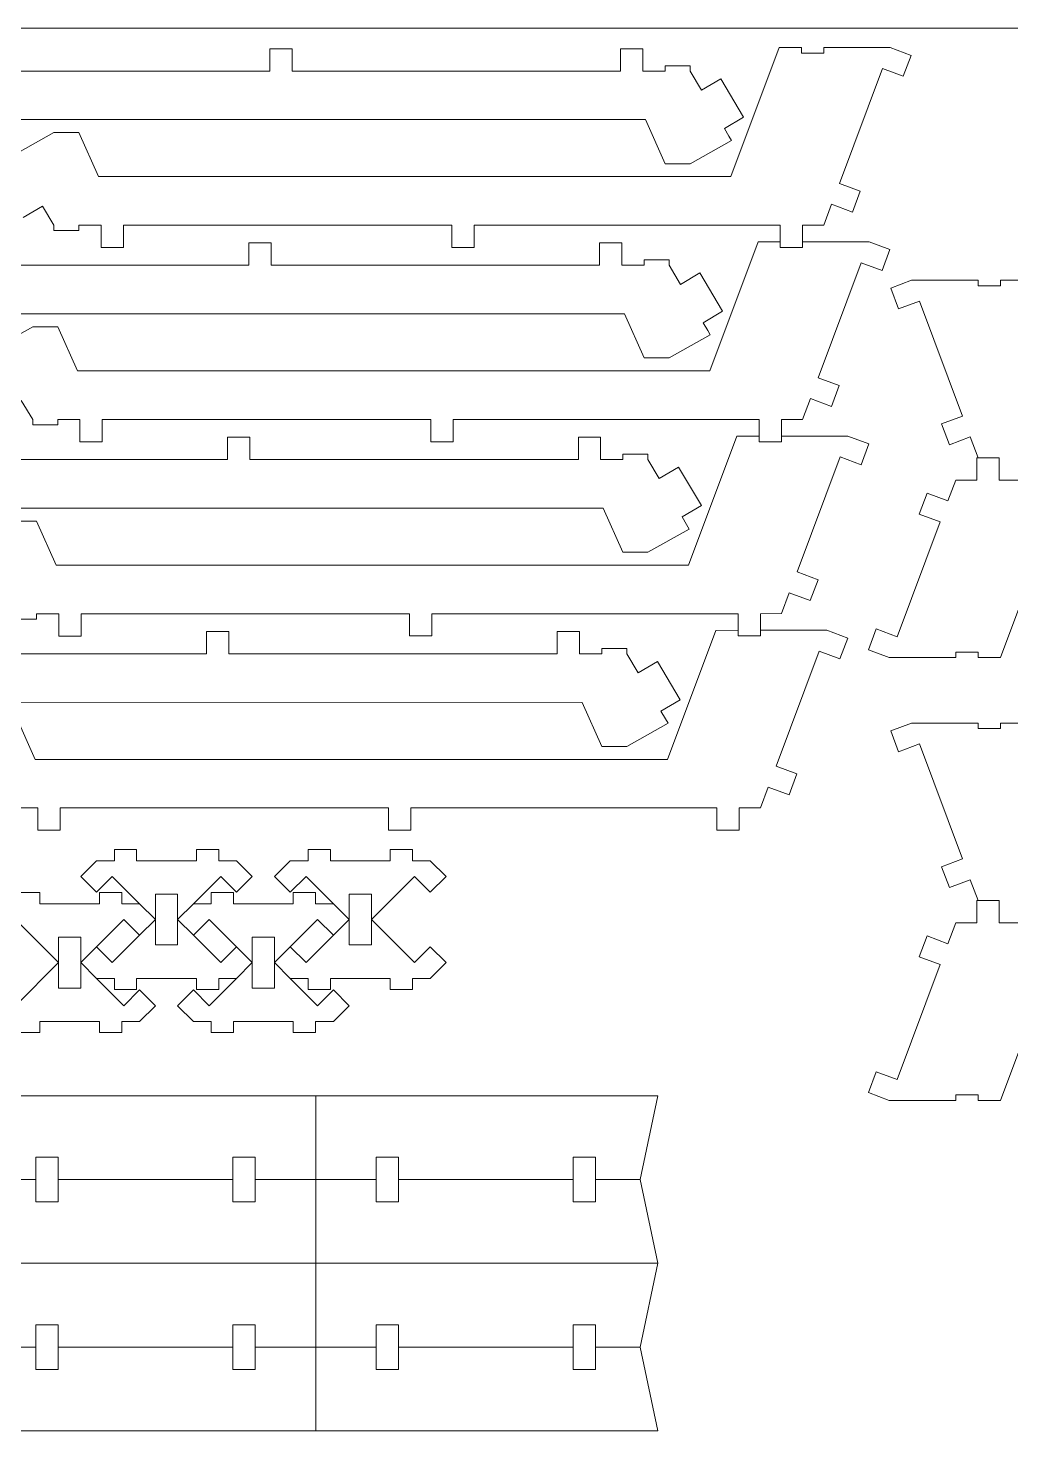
# Model space of a CAD drawing. Header units: millimetres. Extents: x -983 to 262, y -252 to 208.
# Drawn here: x -669.6 to -537.3, y 19.5 to 208.3 of the extents above; entities that cross this region are included whole.
import ezdxf

# ---------------------------------------------------------------- set-up
doc = ezdxf.new("R2010")
doc.units = ezdxf.units.MM
doc.header["$MEASUREMENT"] = 0
doc.layers.add('Layer 1', color=7, linetype='Continuous')

msp = doc.modelspace()

# ---------------------------------------------------------------- linework, layer by layer
at = {"layer": 'Layer 1', "color": 3, "lineweight": 9}
for points in [[(-982.7521, 208.3383), (-982.7521, 208.3383), (-382.7524, 208.3383), (-382.7524, 208.3383)], [(-637.0168, 205.5549), (-637.0168, 205.5549), (-634.0176, 205.5549), (-634.0176, 205.5549)], [(-637.0168, 202.5557), (-637.0168, 202.5557), (-637.0168, 205.5549), (-637.0168, 205.5549)], [(-634.0176, 202.5557), (-634.0176, 202.5557), (-634.0176, 205.5549), (-634.0176, 205.5549)], [(-589.8169, 205.5549), (-589.8169, 205.5549), (-586.8176, 205.5549), (-586.8176, 205.5549)], [(-589.8169, 202.5557), (-589.8169, 202.5557), (-589.8169, 205.5549), (-589.8169, 205.5549)], [(-586.8176, 202.5557), (-586.8176, 202.5557), (-586.8176, 205.5549), (-586.8176, 205.5549)], [(-568.4827, 205.7075), (-568.4827, 205.7075), (-574.9816, 188.3425), (-574.9816, 188.3425)], [(-565.4834, 205.7075), (-565.4834, 205.7075), (-568.4827, 205.7075), (-568.4827, 205.7075)], [(-565.4834, 205.7075), (-565.4834, 205.7075), (-565.4834, 204.9499), (-565.4834, 204.9499)], [(-562.4824, 204.9499), (-562.4824, 204.9499), (-565.4834, 204.9499), (-565.4834, 204.9499)], [(-553.5343, 205.7092), (-553.5343, 205.7092), (-562.4824, 205.7075), (-562.4824, 205.7075)], [(-562.4824, 205.7075), (-562.4824, 205.7075), (-562.4824, 204.9499), (-562.4824, 204.9499)], [(-553.5343, 205.7092), (-553.5343, 205.7092), (-550.7253, 204.6569), (-550.7253, 204.6569)], [(-550.7253, 204.6569), (-550.7253, 204.6569), (-551.7776, 201.8478), (-551.7776, 201.8478)], [(-678.2182, 202.5557), (-678.2182, 202.5557), (-637.0168, 202.5557), (-637.0168, 202.5557)], [(-634.0176, 202.5557), (-634.0176, 202.5557), (-589.8169, 202.5557), (-589.8169, 202.5557)], [(-586.8176, 202.5557), (-586.8176, 202.5557), (-583.8184, 202.5557), (-583.8184, 202.5557)], [(-583.8184, 202.5557), (-583.8184, 202.5557), (-583.8184, 203.2755), (-583.8184, 203.2755)], [(-583.8184, 203.2755), (-583.8184, 203.2755), (-580.4575, 203.2755), (-580.4575, 203.2755)], [(-580.4575, 203.2755), (-580.4575, 203.2755), (-580.4575, 202.5557), (-580.4575, 202.5557)], [(-580.4575, 202.5557), (-580.4575, 202.5557), (-578.9235, 199.9763), (-578.9235, 199.9763)], [(-554.5866, 202.8984), (-554.5866, 202.8984), (-560.3778, 187.4256), (-560.3778, 187.4256)], [(-554.5866, 202.8984), (-554.5866, 202.8984), (-551.7776, 201.8478), (-551.7776, 201.8478)], [(-578.9235, 199.9763), (-578.9235, 199.9763), (-576.327, 201.5205), (-576.327, 201.5205)], [(-576.327, 201.5205), (-576.327, 201.5205), (-573.2592, 196.3652), (-573.2592, 196.3652)], [(-586.4697, 196.0087), (-586.4697, 196.0087), (-671.5616, 196.019), (-671.5616, 196.019)], [(-583.8184, 190.0736), (-583.8184, 190.0736), (-586.4697, 196.0087), (-586.4697, 196.0087)], [(-575.8557, 194.8193), (-575.8557, 194.8193), (-573.2592, 196.3652), (-573.2592, 196.3652)], [(-575.8557, 194.8193), (-575.8557, 194.8193), (-575.2422, 193.7892), (-575.2422, 193.7892)], [(-671.6387, 191.1601), (-671.6387, 191.1601), (-666.0875, 194.2742), (-666.0875, 194.2742)], [(-666.0875, 194.2742), (-666.0875, 194.2742), (-662.7266, 194.276), (-662.7266, 194.276)], [(-662.7266, 194.276), (-662.7266, 194.276), (-660.0752, 188.3425), (-660.0752, 188.3425)], [(-574.9062, 193.1894), (-574.9062, 193.1894), (-580.4575, 190.0736), (-580.4575, 190.0736)], [(-575.2422, 193.7892), (-575.2422, 193.7892), (-574.9062, 193.1894), (-574.9062, 193.1894)], [(-580.4575, 190.0736), (-580.4575, 190.0736), (-583.8184, 190.0736), (-583.8184, 190.0736)], [(-660.0752, 188.3425), (-660.0752, 188.3425), (-574.9816, 188.3425), (-574.9816, 188.3425)], [(-560.3778, 187.4256), (-560.3778, 187.4256), (-557.567, 186.375), (-557.567, 186.375)], [(-557.567, 186.375), (-557.567, 186.375), (-558.6193, 183.5643), (-558.6193, 183.5643)], [(-667.6197, 184.3732), (-667.6197, 184.3732), (-670.2162, 182.8273), (-670.2162, 182.8273)], [(-666.0858, 181.7956), (-666.0858, 181.7956), (-667.6197, 184.3732), (-667.6197, 184.3732)], [(-561.4284, 184.6166), (-561.4284, 184.6166), (-562.4807, 181.8076), (-562.4807, 181.8076)], [(-561.4284, 184.6166), (-561.4284, 184.6166), (-558.6193, 183.5643), (-558.6193, 183.5643)], [(-666.0858, 181.0757), (-666.0858, 181.0757), (-666.0858, 181.7956), (-666.0858, 181.7956)], [(-662.7266, 181.7956), (-662.7266, 181.7956), (-662.7266, 181.0757), (-662.7266, 181.0757)], [(-659.7256, 181.7956), (-659.7256, 181.7956), (-662.7266, 181.7956), (-662.7266, 181.7956)], [(-659.7256, 181.7956), (-659.7256, 181.7956), (-659.7256, 178.7946), (-659.7256, 178.7946)], [(-612.5256, 181.8024), (-612.5256, 181.8024), (-656.7263, 181.7956), (-656.7263, 181.7956)], [(-656.7263, 181.7956), (-656.7263, 181.7956), (-656.7246, 178.7963), (-656.7246, 178.7963)], [(-612.5256, 181.8024), (-612.5256, 181.8024), (-612.5256, 178.8014), (-612.5256, 178.8014)], [(-568.3267, 181.8059), (-568.3267, 181.8059), (-609.5264, 181.8024), (-609.5264, 181.8024)], [(-609.5264, 181.8024), (-609.5264, 181.8024), (-609.5264, 178.8014), (-609.5264, 178.8014)], [(-568.3267, 181.8059), (-568.3267, 181.8059), (-568.3267, 179.5641), (-568.3267, 179.5641)], [(-565.3257, 181.8076), (-565.3257, 181.8076), (-565.3257, 179.5641), (-565.3257, 179.5641)], [(-562.4807, 181.8076), (-562.4807, 181.8076), (-565.3257, 181.8076), (-565.3257, 181.8076)], [(-662.7266, 181.0757), (-662.7266, 181.0757), (-666.0858, 181.0757), (-666.0858, 181.0757)], [(-639.8601, 179.4116), (-639.8601, 179.4116), (-636.8592, 179.4116), (-636.8592, 179.4116)], [(-639.8601, 176.4123), (-639.8601, 176.4123), (-639.8601, 179.4116), (-639.8601, 179.4116)], [(-636.8609, 176.4123), (-636.8609, 176.4123), (-636.8592, 179.4116), (-636.8592, 179.4116)], [(-592.6602, 179.4116), (-592.6602, 179.4116), (-589.6592, 179.4116), (-589.6592, 179.4116)], [(-592.6602, 176.4123), (-592.6602, 176.4123), (-592.6602, 179.4116), (-592.6602, 179.4116)], [(-589.6609, 176.4123), (-589.6609, 176.4123), (-589.6592, 179.4116), (-589.6592, 179.4116)], [(-571.326, 179.5641), (-571.326, 179.5641), (-577.825, 162.1975), (-577.825, 162.1975)], [(-568.3267, 179.5641), (-568.3267, 179.5641), (-571.326, 179.5641), (-571.326, 179.5641)], [(-556.3776, 179.5658), (-556.3776, 179.5658), (-565.3257, 179.5641), (-565.3257, 179.5641)], [(-556.3776, 179.5658), (-556.3776, 179.5658), (-553.5686, 178.5135), (-553.5686, 178.5135)], [(-656.7246, 178.7963), (-656.7246, 178.7963), (-659.7256, 178.7946), (-659.7256, 178.7946)], [(-609.5264, 178.8014), (-609.5264, 178.8014), (-612.5256, 178.8014), (-612.5256, 178.8014)], [(-553.5686, 178.5135), (-553.5686, 178.5135), (-554.6192, 175.7045), (-554.6192, 175.7045)], [(-681.0598, 176.4123), (-681.0598, 176.4123), (-639.8601, 176.4123), (-639.8601, 176.4123)], [(-636.8609, 176.4123), (-636.8609, 176.4123), (-592.6602, 176.4123), (-592.6602, 176.4123)], [(-589.6609, 176.4123), (-589.6609, 176.4123), (-586.6599, 176.4123), (-586.6599, 176.4123)], [(-586.6599, 176.4123), (-586.6599, 176.4123), (-586.6599, 177.1321), (-586.6599, 177.1321)], [(-586.6599, 177.1321), (-586.6599, 177.1321), (-583.3008, 177.1321), (-583.3008, 177.1321)], [(-583.3008, 177.1321), (-583.3008, 177.1321), (-583.3008, 176.4123), (-583.3008, 176.4123)], [(-583.3008, 176.4123), (-583.3008, 176.4123), (-581.7669, 173.8329), (-581.7669, 173.8329)], [(-557.4282, 176.7551), (-557.4282, 176.7551), (-563.2194, 161.2823), (-563.2194, 161.2823)], [(-557.4282, 176.7551), (-557.4282, 176.7551), (-554.6192, 175.7045), (-554.6192, 175.7045)], [(-581.7669, 173.8329), (-581.7669, 173.8329), (-579.1686, 175.3771), (-579.1686, 175.3771)], [(-579.1686, 175.3771), (-579.1686, 175.3771), (-576.1025, 170.2218), (-576.1025, 170.2218)], [(-550.6636, 174.4002), (-550.6636, 174.4002), (-553.4743, 173.3479), (-553.4743, 173.3479)], [(-550.6636, 174.4002), (-550.6636, 174.4002), (-541.7155, 174.4002), (-541.7155, 174.4002)], [(-541.7155, 174.4002), (-541.7155, 174.4002), (-541.7155, 173.6427), (-541.7155, 173.6427)], [(-538.7145, 174.4002), (-538.7145, 174.4002), (-538.7145, 173.6427), (-538.7145, 173.6427)], [(-538.7145, 174.4002), (-538.7145, 174.4002), (-535.7152, 174.4002), (-535.7152, 174.4002)], [(-553.4743, 173.3479), (-553.4743, 173.3479), (-552.422, 170.5389), (-552.422, 170.5389)], [(-541.7155, 173.6427), (-541.7155, 173.6427), (-538.7145, 173.6427), (-538.7145, 173.6427)], [(-578.699, 168.6759), (-578.699, 168.6759), (-576.1025, 170.2218), (-576.1025, 170.2218)], [(-549.6112, 171.5912), (-549.6112, 171.5912), (-552.422, 170.5389), (-552.422, 170.5389)], [(-549.6112, 171.5912), (-549.6112, 171.5912), (-543.8184, 156.1184), (-543.8184, 156.1184)], [(-674.4803, 165.0168), (-674.4803, 165.0168), (-668.9308, 168.1309), (-668.9308, 168.1309)], [(-589.3113, 169.8653), (-589.3113, 169.8653), (-674.4049, 169.8756), (-674.4049, 169.8756)], [(-668.9308, 168.1309), (-668.9308, 168.1309), (-665.5699, 168.1326), (-665.5699, 168.1326)], [(-665.5699, 168.1326), (-665.5699, 168.1326), (-662.9168, 162.1975), (-662.9168, 162.1975)], [(-586.6599, 163.9319), (-586.6599, 163.9319), (-589.3113, 169.8653), (-589.3113, 169.8653)], [(-578.699, 168.6759), (-578.699, 168.6759), (-578.0855, 167.6442), (-578.0855, 167.6442)], [(-577.7495, 167.046), (-577.7495, 167.046), (-583.3008, 163.9319), (-583.3008, 163.9319)], [(-578.0855, 167.6442), (-578.0855, 167.6442), (-577.7495, 167.046), (-577.7495, 167.046)], [(-583.3008, 163.9319), (-583.3008, 163.9319), (-586.6599, 163.9319), (-586.6599, 163.9319)], [(-662.9168, 162.1975), (-662.9168, 162.1975), (-577.825, 162.1975), (-577.825, 162.1975)], [(-563.2194, 161.2823), (-563.2194, 161.2823), (-560.4103, 160.2317), (-560.4103, 160.2317)], [(-560.4103, 160.2317), (-560.4103, 160.2317), (-561.4609, 157.4226), (-561.4609, 157.4226)], [(-668.9291, 155.6505), (-668.9291, 155.6505), (-670.463, 158.2299), (-670.463, 158.2299)], [(-564.27, 158.4732), (-564.27, 158.4732), (-565.3223, 155.6642), (-565.3223, 155.6642)], [(-564.27, 158.4732), (-564.27, 158.4732), (-561.4609, 157.4226), (-561.4609, 157.4226)], [(-668.9291, 154.9307), (-668.9291, 154.9307), (-668.9291, 155.6505), (-668.9291, 155.6505)], [(-665.5682, 154.9324), (-665.5682, 154.9324), (-668.9291, 154.9307), (-668.9291, 154.9307)], [(-665.5682, 155.6522), (-665.5682, 155.6522), (-665.5682, 154.9324), (-665.5682, 154.9324)], [(-662.5689, 155.6522), (-662.5689, 155.6522), (-665.5682, 155.6522), (-665.5682, 155.6522)], [(-662.5689, 155.6522), (-662.5689, 155.6522), (-662.5689, 152.6512), (-662.5689, 152.6512)], [(-615.369, 155.6574), (-615.369, 155.6574), (-659.5679, 155.6522), (-659.5679, 155.6522)], [(-659.5679, 155.6522), (-659.5679, 155.6522), (-659.5679, 152.6529), (-659.5679, 152.6529)], [(-615.369, 155.6574), (-615.369, 155.6574), (-615.369, 152.6581), (-615.369, 152.6581)], [(-571.1683, 155.6625), (-571.1683, 155.6625), (-612.3697, 155.6574), (-612.3697, 155.6574)], [(-612.3697, 155.6574), (-612.3697, 155.6574), (-612.368, 152.6581), (-612.368, 152.6581)], [(-571.1683, 155.6625), (-571.1683, 155.6625), (-571.1683, 153.4208), (-571.1683, 153.4208)], [(-565.3223, 155.6642), (-565.3223, 155.6642), (-568.169, 155.6625), (-568.169, 155.6625)], [(-568.169, 155.6625), (-568.169, 155.6625), (-568.169, 153.4208), (-568.169, 153.4208)], [(-543.8184, 156.1184), (-543.8184, 156.1184), (-546.6274, 155.0661), (-546.6274, 155.0661)], [(-546.6274, 155.0661), (-546.6274, 155.0661), (-545.5768, 152.257), (-545.5768, 152.257)], [(-642.7034, 150.269), (-642.7034, 150.269), (-642.7017, 153.2682), (-642.7017, 153.2682)], [(-642.7017, 153.2682), (-642.7017, 153.2682), (-639.7025, 153.2682), (-639.7025, 153.2682)], [(-639.7025, 150.269), (-639.7025, 150.269), (-639.7025, 153.2682), (-639.7025, 153.2682)], [(-595.5035, 153.2682), (-595.5035, 153.2682), (-592.5025, 153.2682), (-592.5025, 153.2682)], [(-595.5035, 150.269), (-595.5035, 150.269), (-595.5035, 153.2682), (-595.5035, 153.2682)], [(-592.5025, 150.269), (-592.5025, 150.269), (-592.5025, 153.2682), (-592.5025, 153.2682)], [(-574.1676, 153.4208), (-574.1676, 153.4208), (-580.6683, 136.0541), (-580.6683, 136.0541)], [(-571.1683, 153.4208), (-571.1683, 153.4208), (-574.1676, 153.4208), (-574.1676, 153.4208)], [(-559.2209, 153.4225), (-559.2209, 153.4225), (-568.169, 153.4208), (-568.169, 153.4208)], [(-559.2209, 153.4225), (-559.2209, 153.4225), (-556.4119, 152.3702), (-556.4119, 152.3702)], [(-542.7678, 153.3094), (-542.7678, 153.3094), (-545.5768, 152.257), (-545.5768, 152.257)], [(-542.7678, 153.3094), (-542.7678, 153.3094), (-541.7155, 150.4986), (-541.7155, 150.4986)], [(-659.5679, 152.6529), (-659.5679, 152.6529), (-662.5689, 152.6512), (-662.5689, 152.6512)], [(-612.368, 152.6581), (-612.368, 152.6581), (-615.369, 152.6581), (-615.369, 152.6581)], [(-556.4119, 152.3702), (-556.4119, 152.3702), (-557.4625, 149.5611), (-557.4625, 149.5611)], [(-683.9031, 150.269), (-683.9031, 150.269), (-642.7034, 150.269), (-642.7034, 150.269)], [(-639.7025, 150.269), (-639.7025, 150.269), (-595.5035, 150.269), (-595.5035, 150.269)], [(-592.5025, 150.269), (-592.5025, 150.269), (-589.5033, 150.269), (-589.5033, 150.269)], [(-589.5033, 150.269), (-589.5033, 150.269), (-589.5033, 150.9888), (-589.5033, 150.9888)], [(-589.5033, 150.9888), (-589.5033, 150.9888), (-586.1424, 150.9888), (-586.1424, 150.9888)], [(-586.1424, 150.9888), (-586.1424, 150.9888), (-586.1424, 150.269), (-586.1424, 150.269)], [(-586.1424, 150.269), (-586.1424, 150.269), (-584.6102, 147.6896), (-584.6102, 147.6896)], [(-584.6102, 147.6896), (-584.6102, 147.6896), (-582.0119, 149.2355), (-582.0119, 149.2355)], [(-582.0119, 149.2355), (-582.0119, 149.2355), (-578.9458, 144.0785), (-578.9458, 144.0785)], [(-560.2715, 150.6117), (-560.2715, 150.6117), (-566.0627, 135.1389), (-566.0627, 135.1389)], [(-560.2715, 150.6117), (-560.2715, 150.6117), (-557.4625, 149.5611), (-557.4625, 149.5611)], [(-541.868, 147.4993), (-541.868, 147.4993), (-541.868, 150.5003), (-541.868, 150.5003)], [(-541.868, 150.5003), (-541.868, 150.5003), (-541.7155, 150.4986), (-541.7155, 150.4986)], [(-545.767, 144.6903), (-545.767, 144.6903), (-544.7147, 147.4993), (-544.7147, 147.4993)], [(-544.7147, 147.4993), (-544.7147, 147.4993), (-541.868, 147.4993), (-541.868, 147.4993)], [(-549.6284, 142.9336), (-549.6284, 142.9336), (-548.5761, 145.7426), (-548.5761, 145.7426)], [(-545.767, 144.6903), (-545.767, 144.6903), (-548.5761, 145.7426), (-548.5761, 145.7426)], [(-592.1546, 143.722), (-592.1546, 143.722), (-677.2482, 143.7323), (-677.2482, 143.7323)], [(-589.5033, 137.7886), (-589.5033, 137.7886), (-592.1546, 143.722), (-592.1546, 143.722)], [(-581.5406, 142.5326), (-581.5406, 142.5326), (-578.9458, 144.0785), (-578.9458, 144.0785)], [(-671.7724, 141.9875), (-671.7724, 141.9875), (-668.4132, 141.9875), (-668.4132, 141.9875)], [(-668.4132, 141.9875), (-668.4132, 141.9875), (-665.7601, 136.0541), (-665.7601, 136.0541)], [(-581.5406, 142.5326), (-581.5406, 142.5326), (-580.9288, 141.5008), (-580.9288, 141.5008)], [(-552.6105, 126.4085), (-552.6105, 126.4085), (-546.8194, 141.8813), (-546.8194, 141.8813)], [(-546.8194, 141.8813), (-546.8194, 141.8813), (-549.6284, 142.9336), (-549.6284, 142.9336)], [(-580.5929, 140.901), (-580.5929, 140.901), (-586.1424, 137.7886), (-586.1424, 137.7886)], [(-580.9288, 141.5008), (-580.9288, 141.5008), (-580.5929, 140.901), (-580.5929, 140.901)], [(-538.7145, 123.5994), (-538.7145, 123.5994), (-532.2138, 140.9644), (-532.2138, 140.9644)], [(-665.7601, 136.0541), (-665.7601, 136.0541), (-580.6683, 136.0541), (-580.6683, 136.0541)], [(-586.1424, 137.7886), (-586.1424, 137.7886), (-589.5033, 137.7886), (-589.5033, 137.7886)], [(-566.0627, 135.1389), (-566.0627, 135.1389), (-563.2536, 134.0883), (-563.2536, 134.0883)], [(-563.2536, 134.0883), (-563.2536, 134.0883), (-564.3042, 131.2776), (-564.3042, 131.2776)], [(-567.1133, 132.3299), (-567.1133, 132.3299), (-568.1656, 129.5209), (-568.1656, 129.5209)], [(-567.1133, 132.3299), (-567.1133, 132.3299), (-564.3042, 131.2776), (-564.3042, 131.2776)], [(-668.4115, 128.789), (-668.4115, 128.789), (-671.7707, 128.789), (-671.7707, 128.789)], [(-665.4105, 129.5089), (-665.4105, 129.5089), (-668.4115, 129.5072), (-668.4115, 129.5072)], [(-668.4115, 129.5072), (-668.4115, 129.5072), (-668.4115, 128.789), (-668.4115, 128.789)], [(-665.4105, 129.5089), (-665.4105, 129.5089), (-665.4105, 126.5079), (-665.4105, 126.5079)], [(-618.2123, 129.514), (-618.2123, 129.514), (-662.4112, 129.5089), (-662.4112, 129.5089)], [(-662.4112, 129.5089), (-662.4112, 129.5089), (-662.4112, 126.5096), (-662.4112, 126.5096)], [(-618.2123, 129.514), (-618.2123, 129.514), (-618.2123, 126.5147), (-618.2123, 126.5147)], [(-574.0116, 129.5192), (-574.0116, 129.5192), (-615.2113, 129.514), (-615.2113, 129.514)], [(-615.2113, 129.514), (-615.2113, 129.514), (-615.2113, 126.5147), (-615.2113, 126.5147)], [(-574.0116, 129.5192), (-574.0116, 129.5192), (-574.0116, 127.2774), (-574.0116, 127.2774)], [(-568.1656, 129.5209), (-568.1656, 129.5209), (-571.0123, 129.5192), (-571.0123, 129.5192)], [(-571.0123, 129.5192), (-571.0123, 129.5192), (-571.0106, 127.2774), (-571.0106, 127.2774)], [(-662.4112, 126.5096), (-662.4112, 126.5096), (-665.4105, 126.5079), (-665.4105, 126.5079)], [(-645.545, 127.1249), (-645.545, 127.1249), (-642.5458, 127.1249), (-642.5458, 127.1249)], [(-645.545, 124.1256), (-645.545, 124.1256), (-645.545, 127.1249), (-645.545, 127.1249)], [(-642.5458, 124.1256), (-642.5458, 124.1256), (-642.5458, 127.1249), (-642.5458, 127.1249)], [(-615.2113, 126.5147), (-615.2113, 126.5147), (-618.2123, 126.5147), (-618.2123, 126.5147)], [(-598.3451, 127.1249), (-598.3451, 127.1249), (-595.3458, 127.1249), (-595.3458, 127.1249)], [(-598.3451, 124.1256), (-598.3451, 124.1256), (-598.3451, 127.1249), (-598.3451, 127.1249)], [(-595.3458, 124.1239), (-595.3458, 124.1239), (-595.3458, 127.1249), (-595.3458, 127.1249)], [(-577.0109, 127.2757), (-577.0109, 127.2757), (-583.5099, 109.9108), (-583.5099, 109.9108)], [(-574.0116, 127.2774), (-574.0116, 127.2774), (-577.0109, 127.2757), (-577.0109, 127.2757)], [(-562.0625, 127.2791), (-562.0625, 127.2791), (-571.0106, 127.2774), (-571.0106, 127.2774)], [(-562.0625, 127.2791), (-562.0625, 127.2791), (-559.2535, 126.2268), (-559.2535, 126.2268)], [(-556.4736, 124.6518), (-556.4736, 124.6518), (-555.423, 127.4608), (-555.423, 127.4608)], [(-552.6105, 126.4085), (-552.6105, 126.4085), (-555.423, 127.4608), (-555.423, 127.4608)], [(-592.3448, 124.1239), (-592.3448, 124.1239), (-592.3448, 124.8454), (-592.3448, 124.8454)], [(-592.3448, 124.8454), (-592.3448, 124.8454), (-588.9857, 124.8454), (-588.9857, 124.8454)], [(-588.9857, 124.8454), (-588.9857, 124.8454), (-588.9857, 124.1239), (-588.9857, 124.1239)], [(-559.2535, 126.2268), (-559.2535, 126.2268), (-560.3041, 123.4178), (-560.3041, 123.4178)], [(-553.6628, 123.5994), (-553.6628, 123.5994), (-556.4736, 124.6518), (-556.4736, 124.6518)], [(-686.7447, 124.1256), (-686.7447, 124.1256), (-645.545, 124.1256), (-645.545, 124.1256)], [(-642.5458, 124.1256), (-642.5458, 124.1256), (-598.3451, 124.1256), (-598.3451, 124.1256)], [(-595.3458, 124.1239), (-595.3458, 124.1239), (-592.3448, 124.1239), (-592.3448, 124.1239)], [(-588.9857, 124.1239), (-588.9857, 124.1239), (-587.4518, 121.5462), (-587.4518, 121.5462)], [(-587.4518, 121.5462), (-587.4518, 121.5462), (-584.8552, 123.0921), (-584.8552, 123.0921)], [(-584.8552, 123.0921), (-584.8552, 123.0921), (-581.7874, 117.9351), (-581.7874, 117.9351)], [(-563.1148, 124.4684), (-563.1148, 124.4684), (-568.906, 108.9956), (-568.906, 108.9956)], [(-563.1148, 124.4684), (-563.1148, 124.4684), (-560.3041, 123.4178), (-560.3041, 123.4178)], [(-553.6628, 123.5994), (-553.6628, 123.5994), (-544.7147, 123.5994), (-544.7147, 123.5994)], [(-544.7147, 123.5994), (-544.7147, 123.5994), (-544.7147, 124.357), (-544.7147, 124.357)], [(-544.7147, 124.357), (-544.7147, 124.357), (-541.7155, 124.357), (-541.7155, 124.357)], [(-541.7155, 123.5994), (-541.7155, 123.5994), (-541.7155, 124.357), (-541.7155, 124.357)], [(-541.7155, 123.5994), (-541.7155, 123.5994), (-538.7145, 123.5994), (-538.7145, 123.5994)], [(-594.9979, 117.5786), (-594.9979, 117.5786), (-680.0915, 117.5889), (-680.0915, 117.5889)], [(-592.3448, 111.6435), (-592.3448, 111.6435), (-594.9979, 117.5786), (-594.9979, 117.5786)], [(-584.3839, 116.3892), (-584.3839, 116.3892), (-581.7874, 117.9351), (-581.7874, 117.9351)], [(-671.2565, 115.8459), (-671.2565, 115.8459), (-668.6017, 109.9108), (-668.6017, 109.9108)], [(-584.3839, 116.3892), (-584.3839, 116.3892), (-583.7721, 115.3592), (-583.7721, 115.3592)], [(-583.7721, 115.3592), (-583.7721, 115.3592), (-583.4344, 114.7593), (-583.4344, 114.7593)], [(-583.4344, 114.7593), (-583.4344, 114.7593), (-588.9857, 111.6435), (-588.9857, 111.6435)], [(-550.6636, 114.8004), (-550.6636, 114.8004), (-553.4743, 113.7481), (-553.4743, 113.7481)], [(-553.4743, 113.7481), (-553.4743, 113.7481), (-552.422, 110.9391), (-552.422, 110.9391)], [(-550.6636, 114.8004), (-550.6636, 114.8004), (-541.7155, 114.8004), (-541.7155, 114.8004)], [(-541.7155, 114.8004), (-541.7155, 114.8004), (-541.7155, 114.0429), (-541.7155, 114.0429)], [(-541.7155, 114.0429), (-541.7155, 114.0429), (-538.7145, 114.0429), (-538.7145, 114.0429)], [(-538.7145, 114.8004), (-538.7145, 114.8004), (-535.7152, 114.8004), (-535.7152, 114.8004)], [(-538.7145, 114.8004), (-538.7145, 114.8004), (-538.7145, 114.0429), (-538.7145, 114.0429)], [(-588.9857, 111.6435), (-588.9857, 111.6435), (-592.3448, 111.6435), (-592.3448, 111.6435)], [(-549.6112, 111.9914), (-549.6112, 111.9914), (-552.422, 110.9391), (-552.422, 110.9391)], [(-549.6112, 111.9914), (-549.6112, 111.9914), (-543.8184, 96.5186), (-543.8184, 96.5186)], [(-668.6017, 109.9108), (-668.6017, 109.9108), (-583.5099, 109.9108), (-583.5099, 109.9108)], [(-568.906, 108.9956), (-568.906, 108.9956), (-566.0952, 107.9433), (-566.0952, 107.9433)], [(-566.0952, 107.9433), (-566.0952, 107.9433), (-567.1476, 105.1342), (-567.1476, 105.1342)], [(-569.9566, 106.1865), (-569.9566, 106.1865), (-571.0072, 103.3775), (-571.0072, 103.3775)], [(-569.9566, 106.1865), (-569.9566, 106.1865), (-567.1476, 105.1342), (-567.1476, 105.1342)], [(-668.2538, 103.3655), (-668.2538, 103.3655), (-671.2531, 103.3655), (-671.2531, 103.3655)], [(-668.2538, 103.3655), (-668.2538, 103.3655), (-668.2538, 100.3662), (-668.2538, 100.3662)], [(-621.0539, 103.3707), (-621.0539, 103.3707), (-665.2545, 103.3655), (-665.2545, 103.3655)], [(-665.2545, 103.3655), (-665.2545, 103.3655), (-665.2545, 100.3662), (-665.2545, 100.3662)], [(-621.0539, 103.3707), (-621.0539, 103.3707), (-621.0539, 100.3714), (-621.0539, 100.3714)], [(-576.8549, 103.3775), (-576.8549, 103.3775), (-618.0546, 103.3707), (-618.0546, 103.3707)], [(-618.0546, 103.3707), (-618.0546, 103.3707), (-618.0546, 100.3714), (-618.0546, 100.3714)], [(-576.8549, 103.3775), (-576.8549, 103.3775), (-576.8532, 100.3765), (-576.8532, 100.3765)], [(-573.8539, 103.3775), (-573.8539, 103.3775), (-573.8539, 100.3765), (-573.8539, 100.3765)], [(-571.0072, 103.3775), (-571.0072, 103.3775), (-573.8539, 103.3775), (-573.8539, 103.3775)], [(-665.2545, 100.3662), (-665.2545, 100.3662), (-668.2538, 100.3662), (-668.2538, 100.3662)], [(-618.0546, 100.3714), (-618.0546, 100.3714), (-621.0539, 100.3714), (-621.0539, 100.3714)], [(-573.8539, 100.3765), (-573.8539, 100.3765), (-576.8532, 100.3765), (-576.8532, 100.3765)], [(-657.9466, 97.768), (-657.9466, 97.768), (-654.9456, 97.768), (-654.9456, 97.768)], [(-657.9466, 96.2684), (-657.9466, 96.2684), (-657.9466, 97.768), (-657.9466, 97.768)], [(-654.9456, 96.2684), (-654.9456, 96.2684), (-654.9456, 97.768), (-654.9456, 97.768)], [(-646.9059, 96.2684), (-646.9059, 96.2684), (-646.9059, 97.768), (-646.9059, 97.768)], [(-643.9066, 97.768), (-643.9066, 97.768), (-646.9059, 97.768), (-646.9059, 97.768)], [(-643.9066, 96.2684), (-643.9066, 96.2684), (-643.9066, 97.768), (-643.9066, 97.768)], [(-631.8649, 97.768), (-631.8649, 97.768), (-628.864, 97.768), (-628.864, 97.768)], [(-631.8649, 96.2684), (-631.8649, 96.2684), (-631.8649, 97.768), (-631.8649, 97.768)], [(-628.864, 96.2684), (-628.864, 96.2684), (-628.864, 97.768), (-628.864, 97.768)], [(-617.8232, 97.768), (-617.8232, 97.768), (-620.8242, 97.768), (-620.8242, 97.768)], [(-620.8242, 96.2684), (-620.8242, 96.2684), (-620.8242, 97.768), (-620.8242, 97.768)], [(-617.8232, 96.2684), (-617.8232, 96.2684), (-617.8232, 97.768), (-617.8232, 97.768)], [(-543.8184, 96.5186), (-543.8184, 96.5186), (-546.6274, 95.4663), (-546.6274, 95.4663)], [(-660.346, 96.2684), (-660.346, 96.2684), (-662.4678, 94.1466), (-662.4678, 94.1466)], [(-657.9466, 96.2684), (-657.9466, 96.2684), (-660.346, 96.2684), (-660.346, 96.2684)], [(-654.9456, 96.2684), (-654.9456, 96.2684), (-646.9059, 96.2684), (-646.9059, 96.2684)], [(-643.9066, 96.2684), (-643.9066, 96.2684), (-641.5072, 96.2684), (-641.5072, 96.2684)], [(-641.5072, 96.2684), (-641.5072, 96.2684), (-639.3854, 94.1466), (-639.3854, 94.1466)], [(-634.2644, 96.2684), (-634.2644, 96.2684), (-636.3844, 94.1466), (-636.3844, 94.1466)], [(-631.8649, 96.2684), (-631.8649, 96.2684), (-634.2644, 96.2684), (-634.2644, 96.2684)], [(-628.864, 96.2684), (-628.864, 96.2684), (-620.8242, 96.2684), (-620.8242, 96.2684)], [(-617.8232, 96.2684), (-617.8232, 96.2684), (-615.4238, 96.2684), (-615.4238, 96.2684)], [(-615.4238, 96.2684), (-615.4238, 96.2684), (-613.302, 94.1466), (-613.302, 94.1466)], [(-546.6274, 95.4663), (-546.6274, 95.4663), (-545.5768, 92.6573), (-545.5768, 92.6573)], [(-660.346, 92.0266), (-660.346, 92.0266), (-662.4678, 94.1466), (-662.4678, 94.1466)], [(-658.2242, 94.1466), (-658.2242, 94.1466), (-660.346, 92.0266), (-660.346, 92.0266)], [(-658.2242, 94.1466), (-658.2242, 94.1466), (-654.548, 90.4687), (-654.548, 90.4687)], [(-643.6272, 94.1466), (-643.6272, 94.1466), (-647.3052, 90.4687), (-647.3052, 90.4687)], [(-643.6272, 94.1466), (-643.6272, 94.1466), (-641.5072, 92.0266), (-641.5072, 92.0266)], [(-641.5072, 92.0266), (-641.5072, 92.0266), (-639.3854, 94.1466), (-639.3854, 94.1466)], [(-634.2644, 92.0266), (-634.2644, 92.0266), (-636.3844, 94.1466), (-636.3844, 94.1466)], [(-632.1426, 94.1466), (-632.1426, 94.1466), (-634.2644, 92.0266), (-634.2644, 92.0266)], [(-632.1426, 94.1466), (-632.1426, 94.1466), (-628.4663, 90.4687), (-628.4663, 90.4687)], [(-617.5456, 94.1466), (-617.5456, 94.1466), (-623.3436, 88.3486), (-623.3436, 88.3486)], [(-617.5456, 94.1466), (-617.5456, 94.1466), (-615.4238, 92.0266), (-615.4238, 92.0266)], [(-615.4238, 92.0266), (-615.4238, 92.0266), (-613.302, 94.1466), (-613.302, 94.1466)], [(-542.7678, 93.7096), (-542.7678, 93.7096), (-545.5768, 92.6573), (-545.5768, 92.6573)], [(-542.7678, 93.7096), (-542.7678, 93.7096), (-541.7155, 90.8988), (-541.7155, 90.8988)], [(-670.9874, 91.97), (-670.9874, 91.97), (-667.9881, 91.97), (-667.9881, 91.97)], [(-667.9881, 90.4687), (-667.9881, 90.4687), (-667.9881, 91.97), (-667.9881, 91.97)], [(-656.9474, 91.97), (-656.9474, 91.97), (-659.9467, 91.97), (-659.9467, 91.97)], [(-659.9467, 90.4687), (-659.9467, 90.4687), (-659.9467, 91.97), (-659.9467, 91.97)], [(-656.9474, 90.4687), (-656.9474, 90.4687), (-656.9474, 91.97), (-656.9474, 91.97)], [(-652.4262, 91.7678), (-652.4262, 91.7678), (-649.427, 91.7678), (-649.427, 91.7678)], [(-652.4262, 88.3486), (-652.4262, 88.3486), (-652.4262, 91.7678), (-652.4262, 91.7678)], [(-649.427, 88.3486), (-649.427, 88.3486), (-649.427, 91.7678), (-649.427, 91.7678)], [(-644.9058, 91.97), (-644.9058, 91.97), (-641.9065, 91.97), (-641.9065, 91.97)], [(-644.9058, 90.4687), (-644.9058, 90.4687), (-644.9058, 91.97), (-644.9058, 91.97)], [(-641.9065, 90.4687), (-641.9065, 90.4687), (-641.9065, 91.97), (-641.9065, 91.97)], [(-630.8658, 91.97), (-630.8658, 91.97), (-633.865, 91.97), (-633.865, 91.97)], [(-633.865, 90.4687), (-633.865, 90.4687), (-633.865, 91.97), (-633.865, 91.97)], [(-630.8658, 90.4687), (-630.8658, 90.4687), (-630.8658, 91.97), (-630.8658, 91.97)], [(-626.3446, 88.3486), (-626.3446, 88.3486), (-626.3446, 91.7678), (-626.3446, 91.7678)], [(-626.3446, 91.7678), (-626.3446, 91.7678), (-623.3436, 91.7678), (-623.3436, 91.7678)], [(-623.3436, 88.3486), (-623.3436, 88.3486), (-623.3436, 91.7678), (-623.3436, 91.7678)], [(-541.868, 90.9006), (-541.868, 90.9006), (-541.7155, 90.8988), (-541.7155, 90.8988)], [(-541.868, 87.8996), (-541.868, 87.8996), (-541.868, 90.9006), (-541.868, 90.9006)], [(-667.9881, 90.4687), (-667.9881, 90.4687), (-659.9467, 90.4687), (-659.9467, 90.4687)], [(-656.9474, 90.4687), (-656.9474, 90.4687), (-654.548, 90.4687), (-654.548, 90.4687)], [(-644.9058, 90.4687), (-644.9058, 90.4687), (-647.3052, 90.4687), (-647.3052, 90.4687)], [(-641.9065, 90.4687), (-641.9065, 90.4687), (-633.865, 90.4687), (-633.865, 90.4687)], [(-630.8658, 90.4687), (-630.8658, 90.4687), (-628.4663, 90.4687), (-628.4663, 90.4687)], [(-671.2668, 88.3486), (-671.2668, 88.3486), (-665.4688, 82.5489), (-665.4688, 82.5489)], [(-656.6698, 88.3486), (-656.6698, 88.3486), (-660.346, 84.6706), (-660.346, 84.6706)], [(-656.6698, 88.3486), (-656.6698, 88.3486), (-654.548, 86.2268), (-654.548, 86.2268)], [(-652.4262, 88.3486), (-652.4262, 88.3486), (-652.4262, 84.9277), (-652.4262, 84.9277)], [(-649.427, 88.3486), (-649.427, 88.3486), (-649.427, 84.9277), (-649.427, 84.9277)], [(-645.1834, 88.3486), (-645.1834, 88.3486), (-647.3052, 86.2268), (-647.3052, 86.2268)], [(-645.1834, 88.3486), (-645.1834, 88.3486), (-641.5072, 84.6706), (-641.5072, 84.6706)], [(-630.5881, 88.3486), (-630.5881, 88.3486), (-634.2644, 84.6706), (-634.2644, 84.6706)], [(-630.5881, 88.3486), (-630.5881, 88.3486), (-628.4663, 86.2268), (-628.4663, 86.2268)], [(-626.3446, 88.3486), (-626.3446, 88.3486), (-626.3446, 84.9277), (-626.3446, 84.9277)], [(-617.5456, 82.5489), (-617.5456, 82.5489), (-623.3436, 88.3486), (-623.3436, 88.3486)], [(-623.3436, 88.3486), (-623.3436, 88.3486), (-623.3436, 84.9277), (-623.3436, 84.9277)], [(-545.767, 85.0905), (-545.767, 85.0905), (-544.7147, 87.8996), (-544.7147, 87.8996)], [(-544.7147, 87.8996), (-544.7147, 87.8996), (-541.868, 87.8996), (-541.868, 87.8996)], [(-665.4688, 82.5489), (-665.4688, 82.5489), (-665.4688, 85.9698), (-665.4688, 85.9698)], [(-665.4688, 85.9698), (-665.4688, 85.9698), (-662.4678, 85.9698), (-662.4678, 85.9698)], [(-662.4678, 82.5489), (-662.4678, 82.5489), (-662.4678, 85.9698), (-662.4678, 85.9698)], [(-658.226, 82.5489), (-658.226, 82.5489), (-654.548, 86.2268), (-654.548, 86.2268)], [(-643.6289, 82.5489), (-643.6289, 82.5489), (-647.3052, 86.2268), (-647.3052, 86.2268)], [(-639.3854, 82.5489), (-639.3854, 82.5489), (-639.3854, 85.9698), (-639.3854, 85.9698)], [(-639.3854, 85.9698), (-639.3854, 85.9698), (-636.3861, 85.9698), (-636.3861, 85.9698)], [(-636.3861, 82.5489), (-636.3861, 82.5489), (-636.3861, 85.9698), (-636.3861, 85.9698)], [(-632.1426, 82.5489), (-632.1426, 82.5489), (-628.4663, 86.2268), (-628.4663, 86.2268)], [(-549.6284, 83.3338), (-549.6284, 83.3338), (-548.5761, 86.1429), (-548.5761, 86.1429)], [(-545.767, 85.0905), (-545.767, 85.0905), (-548.5761, 86.1429), (-548.5761, 86.1429)], [(-658.226, 82.5489), (-658.226, 82.5489), (-660.346, 84.6706), (-660.346, 84.6706)], [(-649.427, 84.9277), (-649.427, 84.9277), (-652.4262, 84.9277), (-652.4262, 84.9277)], [(-643.6289, 82.5489), (-643.6289, 82.5489), (-641.5072, 84.6706), (-641.5072, 84.6706)], [(-632.1426, 82.5489), (-632.1426, 82.5489), (-634.2644, 84.6706), (-634.2644, 84.6706)], [(-623.3436, 84.9277), (-623.3436, 84.9277), (-626.3446, 84.9277), (-626.3446, 84.9277)], [(-617.5456, 82.5489), (-617.5456, 82.5489), (-615.4238, 84.6706), (-615.4238, 84.6706)], [(-615.4238, 84.6706), (-615.4238, 84.6706), (-613.3037, 82.5489), (-613.3037, 82.5489)], [(-546.8194, 82.2815), (-546.8194, 82.2815), (-549.6284, 83.3338), (-549.6284, 83.3338)], [(-671.2668, 76.7509), (-671.2668, 76.7509), (-665.4688, 82.5489), (-665.4688, 82.5489)], [(-665.4688, 82.5489), (-665.4688, 82.5489), (-665.4688, 79.1297), (-665.4688, 79.1297)], [(-662.4678, 82.5489), (-662.4678, 82.5489), (-662.4678, 79.1297), (-662.4678, 79.1297)], [(-639.3854, 82.5489), (-639.3854, 82.5489), (-639.3854, 79.1297), (-639.3854, 79.1297)], [(-636.3861, 82.5489), (-636.3861, 82.5489), (-636.3861, 79.1297), (-636.3861, 79.1297)], [(-615.4238, 80.4288), (-615.4238, 80.4288), (-613.3037, 82.5489), (-613.3037, 82.5489)], [(-552.6105, 66.8087), (-552.6105, 66.8087), (-546.8194, 82.2815), (-546.8194, 82.2815)], [(-538.7145, 63.9997), (-538.7145, 63.9997), (-532.2138, 81.3646), (-532.2138, 81.3646)], [(-656.6698, 76.7509), (-656.6698, 76.7509), (-660.346, 80.4288), (-660.346, 80.4288)], [(-657.9466, 80.4288), (-657.9466, 80.4288), (-660.346, 80.4288), (-660.346, 80.4288)], [(-657.9466, 80.4288), (-657.9466, 80.4288), (-657.9466, 78.9275), (-657.9466, 78.9275)], [(-646.9076, 80.4288), (-646.9076, 80.4288), (-654.9473, 80.4288), (-654.9473, 80.4288)], [(-654.9473, 80.4288), (-654.9473, 80.4288), (-654.9473, 78.9275), (-654.9473, 78.9275)], [(-646.9076, 80.4288), (-646.9076, 80.4288), (-646.9076, 78.9275), (-646.9076, 78.9275)], [(-645.1851, 76.7509), (-645.1851, 76.7509), (-641.5072, 80.4288), (-641.5072, 80.4288)], [(-643.9066, 80.4288), (-643.9066, 80.4288), (-643.9066, 78.9275), (-643.9066, 78.9275)], [(-643.9066, 80.4288), (-643.9066, 80.4288), (-641.5072, 80.4288), (-641.5072, 80.4288)], [(-630.5881, 76.7509), (-630.5881, 76.7509), (-634.2644, 80.4288), (-634.2644, 80.4288)], [(-631.8649, 80.4288), (-631.8649, 80.4288), (-634.2644, 80.4288), (-634.2644, 80.4288)], [(-631.8649, 80.4288), (-631.8649, 80.4288), (-631.8649, 78.9275), (-631.8649, 78.9275)], [(-620.8259, 80.4288), (-620.8259, 80.4288), (-628.8657, 80.4288), (-628.8657, 80.4288)], [(-628.8657, 80.4288), (-628.8657, 80.4288), (-628.8657, 78.9275), (-628.8657, 78.9275)], [(-620.8259, 80.4288), (-620.8259, 80.4288), (-620.8259, 78.9275), (-620.8259, 78.9275)], [(-617.8249, 80.4288), (-617.8249, 80.4288), (-617.8249, 78.9275), (-617.8249, 78.9275)], [(-617.8249, 80.4288), (-617.8249, 80.4288), (-615.4238, 80.4288), (-615.4238, 80.4288)], [(-662.4678, 79.1297), (-662.4678, 79.1297), (-665.4688, 79.1297), (-665.4688, 79.1297)], [(-657.9466, 78.9275), (-657.9466, 78.9275), (-654.9473, 78.9275), (-654.9473, 78.9275)], [(-656.6698, 76.7509), (-656.6698, 76.7509), (-654.548, 78.8726), (-654.548, 78.8726)], [(-654.548, 78.8726), (-654.548, 78.8726), (-652.4279, 76.7509), (-652.4279, 76.7509)], [(-647.3052, 78.8726), (-647.3052, 78.8726), (-649.427, 76.7509), (-649.427, 76.7509)], [(-645.1851, 76.7509), (-645.1851, 76.7509), (-647.3052, 78.8726), (-647.3052, 78.8726)], [(-643.9066, 78.9275), (-643.9066, 78.9275), (-646.9076, 78.9275), (-646.9076, 78.9275)], [(-636.3861, 79.1297), (-636.3861, 79.1297), (-639.3854, 79.1297), (-639.3854, 79.1297)], [(-631.8649, 78.9275), (-631.8649, 78.9275), (-628.8657, 78.9275), (-628.8657, 78.9275)], [(-630.5881, 76.7509), (-630.5881, 76.7509), (-628.4663, 78.8726), (-628.4663, 78.8726)], [(-628.4663, 78.8726), (-628.4663, 78.8726), (-626.3446, 76.7509), (-626.3446, 76.7509)], [(-617.8249, 78.9275), (-617.8249, 78.9275), (-620.8259, 78.9275), (-620.8259, 78.9275)], [(-654.548, 74.6291), (-654.548, 74.6291), (-652.4279, 76.7509), (-652.4279, 76.7509)], [(-647.3052, 74.6291), (-647.3052, 74.6291), (-649.427, 76.7509), (-649.427, 76.7509)], [(-628.4663, 74.6291), (-628.4663, 74.6291), (-626.3446, 76.7509), (-626.3446, 76.7509)], [(-659.9484, 74.6291), (-659.9484, 74.6291), (-667.9881, 74.6291), (-667.9881, 74.6291)], [(-667.9881, 74.6291), (-667.9881, 74.6291), (-667.9881, 73.1294), (-667.9881, 73.1294)], [(-659.9484, 74.6291), (-659.9484, 74.6291), (-659.9484, 73.1294), (-659.9484, 73.1294)], [(-656.9474, 74.6291), (-656.9474, 74.6291), (-656.9474, 73.1294), (-656.9474, 73.1294)], [(-656.9474, 74.6291), (-656.9474, 74.6291), (-654.548, 74.6291), (-654.548, 74.6291)], [(-644.9058, 74.6291), (-644.9058, 74.6291), (-647.3052, 74.6291), (-647.3052, 74.6291)], [(-644.9058, 74.6291), (-644.9058, 74.6291), (-644.9058, 73.1294), (-644.9058, 73.1294)], [(-633.8667, 74.6291), (-633.8667, 74.6291), (-641.9065, 74.6291), (-641.9065, 74.6291)], [(-641.9065, 74.6291), (-641.9065, 74.6291), (-641.9065, 73.1294), (-641.9065, 73.1294)], [(-633.8667, 74.6291), (-633.8667, 74.6291), (-633.8667, 73.1294), (-633.8667, 73.1294)], [(-630.8658, 74.6291), (-630.8658, 74.6291), (-630.8658, 73.1294), (-630.8658, 73.1294)], [(-630.8658, 74.6291), (-630.8658, 74.6291), (-628.4663, 74.6291), (-628.4663, 74.6291)], [(-670.9891, 73.1294), (-670.9891, 73.1294), (-667.9881, 73.1294), (-667.9881, 73.1294)], [(-656.9474, 73.1294), (-656.9474, 73.1294), (-659.9484, 73.1294), (-659.9484, 73.1294)], [(-644.9058, 73.1294), (-644.9058, 73.1294), (-641.9065, 73.1294), (-641.9065, 73.1294)], [(-630.8658, 73.1294), (-630.8658, 73.1294), (-633.8667, 73.1294), (-633.8667, 73.1294)], [(-556.4736, 65.052), (-556.4736, 65.052), (-555.423, 67.861), (-555.423, 67.861)], [(-552.6105, 66.8087), (-552.6105, 66.8087), (-555.423, 67.861), (-555.423, 67.861)], [(-676.9003, 64.6407), (-676.9003, 64.6407), (-630.852, 64.6407), (-630.852, 64.6407)], [(-630.852, 64.6407), (-630.852, 64.6407), (-584.8055, 64.6407), (-584.8055, 64.6407)], [(-587.2067, 53.36), (-587.2067, 53.36), (-584.8055, 64.6407), (-584.8055, 64.6407)], [(-553.6628, 63.9997), (-553.6628, 63.9997), (-556.4736, 65.052), (-556.4736, 65.052)], [(-544.7147, 63.9997), (-544.7147, 63.9997), (-544.7147, 64.7572), (-544.7147, 64.7572)], [(-544.7147, 64.7572), (-544.7147, 64.7572), (-541.7155, 64.7572), (-541.7155, 64.7572)], [(-541.7155, 63.9997), (-541.7155, 63.9997), (-541.7155, 64.7572), (-541.7155, 64.7572)], [(-553.6628, 63.9997), (-553.6628, 63.9997), (-544.7147, 63.9997), (-544.7147, 63.9997)], [(-541.7155, 63.9997), (-541.7155, 63.9997), (-538.7145, 63.9997), (-538.7145, 63.9997)], [(-587.2067, 53.36), (-587.2067, 53.36), (-584.8055, 42.0793), (-584.8055, 42.0793)], [(-587.2067, 30.8003), (-587.2067, 30.8003), (-584.8055, 42.0793), (-584.8055, 42.0793)], [(-587.2067, 30.8003), (-587.2067, 30.8003), (-584.8055, 19.5196), (-584.8055, 19.5196)], [(-630.852, 19.5196), (-630.852, 19.5196), (-676.9003, 19.5196), (-676.9003, 19.5196)], [(-584.8055, 19.5196), (-584.8055, 19.5196), (-630.852, 19.5196), (-630.852, 19.5196)]]:
    msp.add_open_spline(points, degree=3, dxfattribs=at)
at = {"layer": 'Layer 1', "color": 1, "lineweight": 9}
for points in [[(-568.3267, 179.5641), (-568.3267, 179.5641), (-568.3267, 178.8066), (-568.3267, 178.8066)], [(-565.3257, 179.5641), (-565.3257, 179.5641), (-565.3257, 178.8066), (-565.3257, 178.8066)], [(-565.3257, 178.8066), (-565.3257, 178.8066), (-568.3267, 178.8066), (-568.3267, 178.8066)], [(-571.1683, 153.4208), (-571.1683, 153.4208), (-571.1683, 152.6632), (-571.1683, 152.6632)], [(-568.169, 153.4208), (-568.169, 153.4208), (-568.169, 152.6632), (-568.169, 152.6632)], [(-568.169, 152.6632), (-568.169, 152.6632), (-571.1683, 152.6632), (-571.1683, 152.6632)], [(-538.8687, 150.4986), (-538.8687, 150.4986), (-541.7155, 150.4986), (-541.7155, 150.4986)], [(-538.8687, 147.4993), (-538.8687, 147.4993), (-538.8687, 150.4986), (-538.8687, 150.4986)], [(-538.8687, 147.4993), (-538.8687, 147.4993), (-535.8695, 147.4993), (-535.8695, 147.4993)], [(-574.0116, 127.2774), (-574.0116, 127.2774), (-574.0116, 126.5199), (-574.0116, 126.5199)], [(-571.0106, 126.5199), (-571.0106, 126.5199), (-574.0116, 126.5199), (-574.0116, 126.5199)], [(-571.0106, 127.2774), (-571.0106, 127.2774), (-571.0106, 126.5199), (-571.0106, 126.5199)], [(-541.7155, 90.8988), (-541.7155, 90.8988), (-538.8687, 90.8988), (-538.8687, 90.8988)], [(-538.8687, 87.8996), (-538.8687, 87.8996), (-538.8687, 90.8988), (-538.8687, 90.8988)], [(-654.548, 90.4687), (-654.548, 90.4687), (-652.4262, 88.3486), (-652.4262, 88.3486)], [(-647.3052, 90.4687), (-647.3052, 90.4687), (-649.427, 88.3486), (-649.427, 88.3486)], [(-628.4663, 90.4687), (-628.4663, 90.4687), (-626.3446, 88.3486), (-626.3446, 88.3486)], [(-654.548, 86.2268), (-654.548, 86.2268), (-652.4262, 88.3486), (-652.4262, 88.3486)], [(-647.3052, 86.2268), (-647.3052, 86.2268), (-649.427, 88.3486), (-649.427, 88.3486)], [(-628.4663, 86.2268), (-628.4663, 86.2268), (-626.3446, 88.3486), (-626.3446, 88.3486)], [(-538.8687, 87.8996), (-538.8687, 87.8996), (-535.8695, 87.8996), (-535.8695, 87.8996)], [(-660.346, 84.6706), (-660.346, 84.6706), (-662.4678, 82.5489), (-662.4678, 82.5489)], [(-641.5072, 84.6706), (-641.5072, 84.6706), (-639.3854, 82.5489), (-639.3854, 82.5489)], [(-634.2644, 84.6706), (-634.2644, 84.6706), (-636.3861, 82.5489), (-636.3861, 82.5489)], [(-660.346, 80.4288), (-660.346, 80.4288), (-662.4678, 82.5489), (-662.4678, 82.5489)], [(-641.5072, 80.4288), (-641.5072, 80.4288), (-639.3854, 82.5489), (-639.3854, 82.5489)], [(-634.2644, 80.4288), (-634.2644, 80.4288), (-636.3861, 82.5489), (-636.3861, 82.5489)], [(-630.852, 64.6407), (-630.852, 64.6407), (-630.852, 53.36), (-630.852, 53.36)], [(-668.5006, 53.36), (-668.5006, 53.36), (-668.5006, 56.3592), (-668.5006, 56.3592)], [(-668.5006, 56.3592), (-668.5006, 56.3592), (-665.4996, 56.3592), (-665.4996, 56.3592)], [(-665.4996, 53.36), (-665.4996, 53.36), (-665.4996, 56.3592), (-665.4996, 56.3592)], [(-642.0128, 53.36), (-642.0128, 53.36), (-642.0128, 56.3592), (-642.0128, 56.3592)], [(-642.0128, 56.3592), (-642.0128, 56.3592), (-639.0135, 56.3592), (-639.0135, 56.3592)], [(-639.0135, 53.36), (-639.0135, 53.36), (-639.0135, 56.3592), (-639.0135, 56.3592)], [(-619.693, 56.3592), (-619.693, 56.3592), (-622.6923, 56.3592), (-622.6923, 56.3592)], [(-622.6923, 53.36), (-622.6923, 53.36), (-622.6923, 56.3592), (-622.6923, 56.3592)], [(-619.693, 53.36), (-619.693, 53.36), (-619.693, 56.3592), (-619.693, 56.3592)], [(-593.2052, 56.3592), (-593.2052, 56.3592), (-596.2062, 56.3592), (-596.2062, 56.3592)], [(-596.2062, 53.36), (-596.2062, 53.36), (-596.2062, 56.3592), (-596.2062, 56.3592)], [(-593.2052, 53.36), (-593.2052, 53.36), (-593.2052, 56.3592), (-593.2052, 56.3592)], [(-668.5006, 53.36), (-668.5006, 53.36), (-674.5008, 53.36), (-674.5008, 53.36)], [(-668.5006, 53.36), (-668.5006, 53.36), (-668.5006, 50.3607), (-668.5006, 50.3607)], [(-665.4996, 53.36), (-665.4996, 53.36), (-665.4996, 50.3607), (-665.4996, 50.3607)], [(-642.0128, 53.36), (-642.0128, 53.36), (-665.4996, 53.36), (-665.4996, 53.36)], [(-642.0128, 53.36), (-642.0128, 53.36), (-642.0128, 50.3607), (-642.0128, 50.3607)], [(-639.0135, 53.36), (-639.0135, 53.36), (-639.0135, 50.3607), (-639.0135, 50.3607)], [(-630.852, 53.36), (-630.852, 53.36), (-639.0135, 53.36), (-639.0135, 53.36)], [(-630.852, 42.0793), (-630.852, 42.0793), (-630.852, 53.36), (-630.852, 53.36)], [(-630.852, 53.36), (-630.852, 53.36), (-622.6923, 53.36), (-622.6923, 53.36)], [(-622.6923, 53.36), (-622.6923, 53.36), (-622.6923, 50.3607), (-622.6923, 50.3607)], [(-619.693, 53.36), (-619.693, 53.36), (-596.2062, 53.36), (-596.2062, 53.36)], [(-619.693, 53.36), (-619.693, 53.36), (-619.693, 50.3607), (-619.693, 50.3607)], [(-596.2062, 53.36), (-596.2062, 53.36), (-596.2062, 50.3607), (-596.2062, 50.3607)], [(-593.2052, 53.36), (-593.2052, 53.36), (-587.2067, 53.36), (-587.2067, 53.36)], [(-593.2052, 53.36), (-593.2052, 53.36), (-593.2052, 50.3607), (-593.2052, 50.3607)], [(-668.5006, 50.3607), (-668.5006, 50.3607), (-665.4996, 50.3607), (-665.4996, 50.3607)], [(-642.0128, 50.3607), (-642.0128, 50.3607), (-639.0135, 50.3607), (-639.0135, 50.3607)], [(-619.693, 50.3607), (-619.693, 50.3607), (-622.6923, 50.3607), (-622.6923, 50.3607)], [(-593.2052, 50.3607), (-593.2052, 50.3607), (-596.2062, 50.3607), (-596.2062, 50.3607)], [(-630.852, 42.0793), (-630.852, 42.0793), (-676.9003, 42.0793), (-676.9003, 42.0793)], [(-630.852, 42.0793), (-630.852, 42.0793), (-630.852, 30.8003), (-630.852, 30.8003)], [(-630.852, 42.0793), (-630.852, 42.0793), (-584.8055, 42.0793), (-584.8055, 42.0793)], [(-668.5006, 30.8003), (-668.5006, 30.8003), (-668.5006, 33.7996), (-668.5006, 33.7996)], [(-668.5006, 33.7996), (-668.5006, 33.7996), (-665.4996, 33.7996), (-665.4996, 33.7996)], [(-665.4996, 30.8003), (-665.4996, 30.8003), (-665.4996, 33.7996), (-665.4996, 33.7996)], [(-642.0128, 33.7996), (-642.0128, 33.7996), (-639.0135, 33.7996), (-639.0135, 33.7996)], [(-642.0128, 30.8003), (-642.0128, 30.8003), (-642.0128, 33.7996), (-642.0128, 33.7996)], [(-639.0135, 30.8003), (-639.0135, 30.8003), (-639.0135, 33.7996), (-639.0135, 33.7996)], [(-619.693, 33.7996), (-619.693, 33.7996), (-622.6923, 33.7996), (-622.6923, 33.7996)], [(-622.6923, 30.8003), (-622.6923, 30.8003), (-622.6923, 33.7996), (-622.6923, 33.7996)], [(-619.693, 30.8003), (-619.693, 30.8003), (-619.693, 33.7996), (-619.693, 33.7996)], [(-596.2062, 30.8003), (-596.2062, 30.8003), (-596.2062, 33.7996), (-596.2062, 33.7996)], [(-593.2052, 33.7996), (-593.2052, 33.7996), (-596.2062, 33.7996), (-596.2062, 33.7996)], [(-593.2052, 30.8003), (-593.2052, 30.8003), (-593.2052, 33.7996), (-593.2052, 33.7996)], [(-668.5006, 30.8003), (-668.5006, 30.8003), (-674.5008, 30.8003), (-674.5008, 30.8003)], [(-668.5006, 30.8003), (-668.5006, 30.8003), (-668.5006, 27.7993), (-668.5006, 27.7993)], [(-665.4996, 30.8003), (-665.4996, 30.8003), (-665.4996, 27.7993), (-665.4996, 27.7993)], [(-642.0128, 30.8003), (-642.0128, 30.8003), (-665.4996, 30.8003), (-665.4996, 30.8003)], [(-642.0128, 30.8003), (-642.0128, 30.8003), (-642.0128, 27.7993), (-642.0128, 27.7993)], [(-639.0135, 30.8003), (-639.0135, 30.8003), (-639.0135, 27.7993), (-639.0135, 27.7993)], [(-630.852, 30.8003), (-630.852, 30.8003), (-639.0135, 30.8003), (-639.0135, 30.8003)], [(-630.852, 19.5196), (-630.852, 19.5196), (-630.852, 30.8003), (-630.852, 30.8003)], [(-630.852, 30.8003), (-630.852, 30.8003), (-622.6923, 30.8003), (-622.6923, 30.8003)], [(-622.6923, 30.8003), (-622.6923, 30.8003), (-622.6923, 27.7993), (-622.6923, 27.7993)], [(-619.693, 30.8003), (-619.693, 30.8003), (-596.2062, 30.8003), (-596.2062, 30.8003)], [(-619.693, 30.8003), (-619.693, 30.8003), (-619.693, 27.7993), (-619.693, 27.7993)], [(-596.2062, 30.8003), (-596.2062, 30.8003), (-596.2062, 27.7993), (-596.2062, 27.7993)], [(-593.2052, 30.8003), (-593.2052, 30.8003), (-593.2052, 27.7993), (-593.2052, 27.7993)], [(-593.2052, 30.8003), (-593.2052, 30.8003), (-587.2067, 30.8003), (-587.2067, 30.8003)], [(-668.5006, 27.7993), (-668.5006, 27.7993), (-665.4996, 27.7993), (-665.4996, 27.7993)], [(-642.0128, 27.7993), (-642.0128, 27.7993), (-639.0135, 27.7993), (-639.0135, 27.7993)], [(-619.693, 27.7993), (-619.693, 27.7993), (-622.6923, 27.7993), (-622.6923, 27.7993)], [(-593.2052, 27.7993), (-593.2052, 27.7993), (-596.2062, 27.7993), (-596.2062, 27.7993)]]:
    msp.add_open_spline(points, degree=3, dxfattribs=at)

doc.saveas('drawing.dxf')
